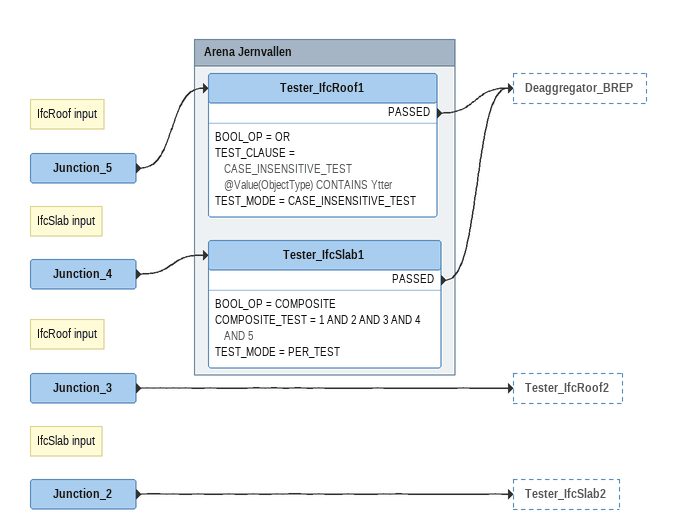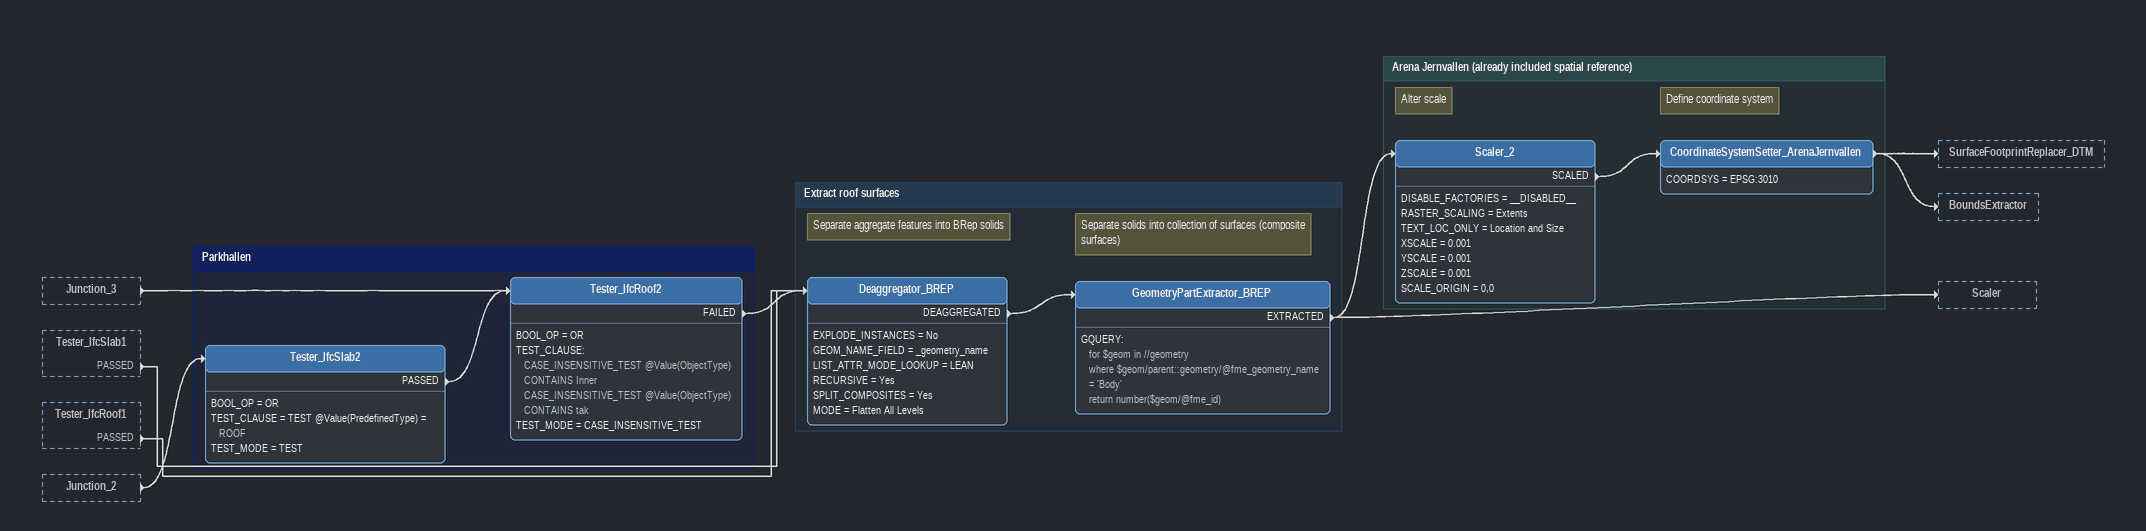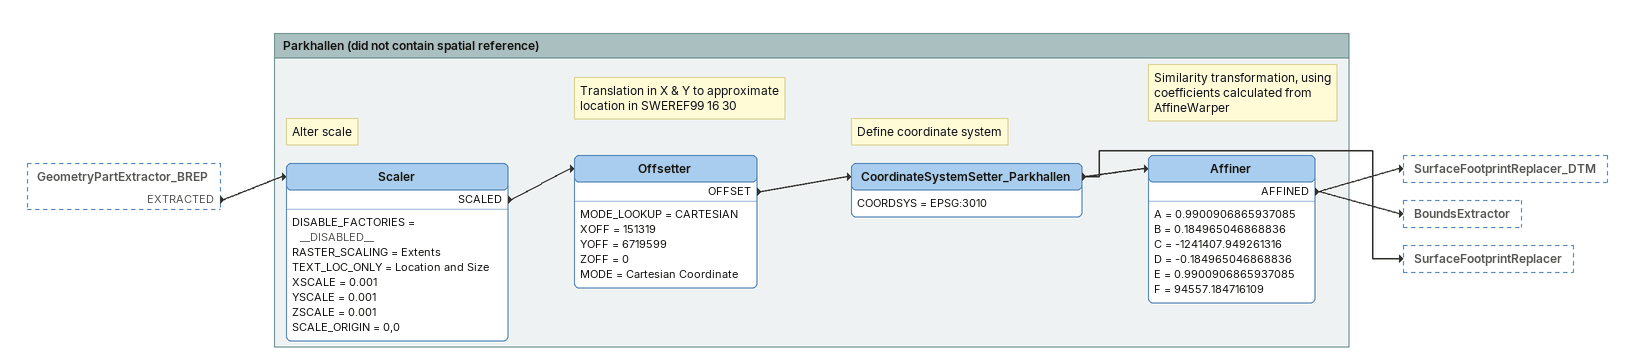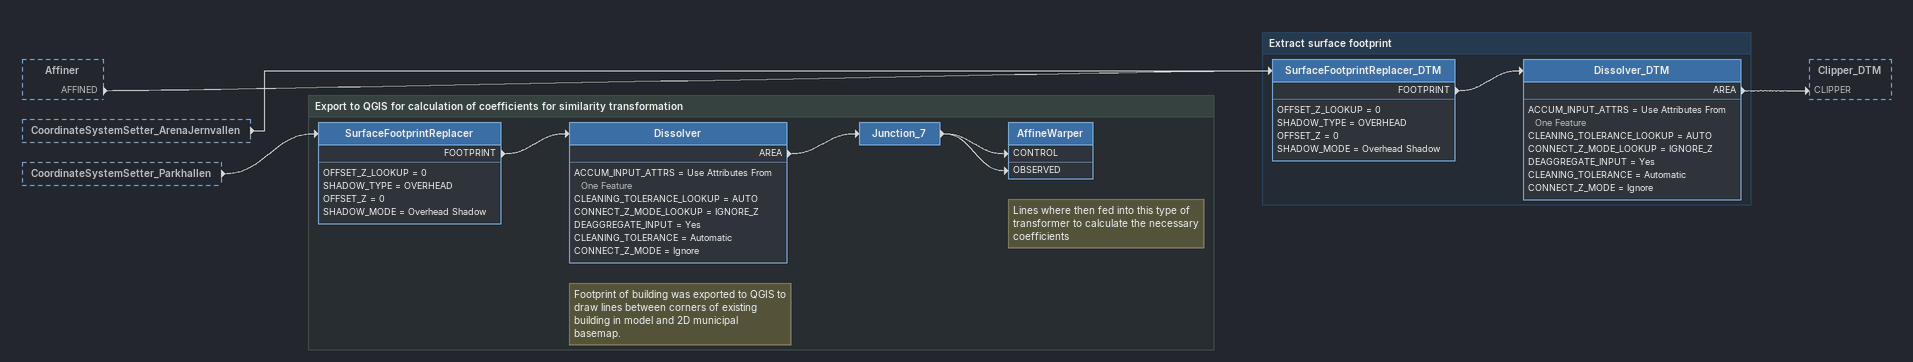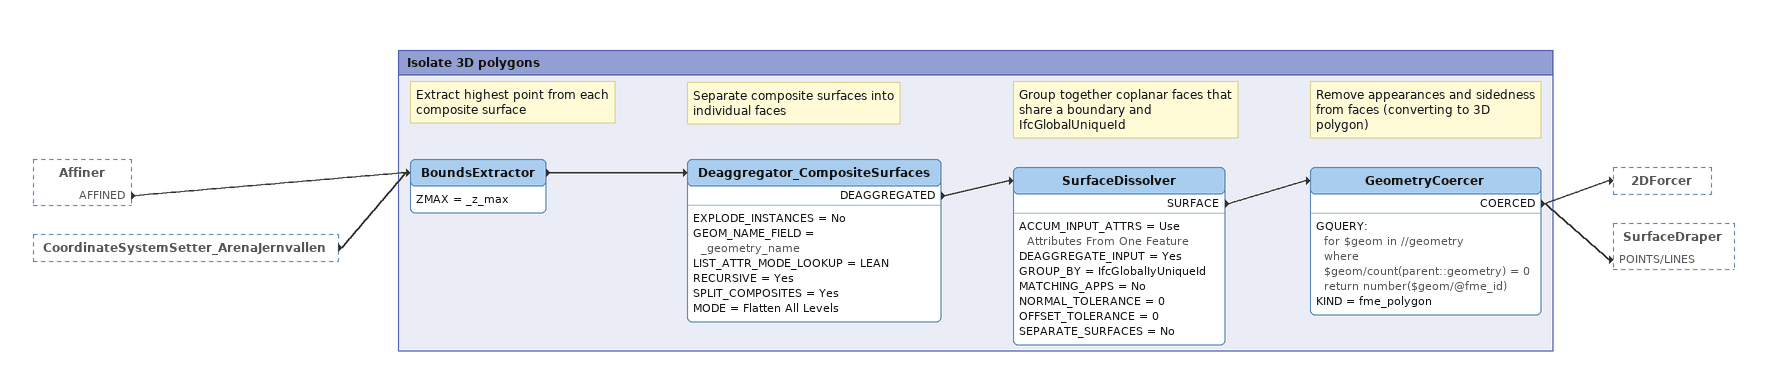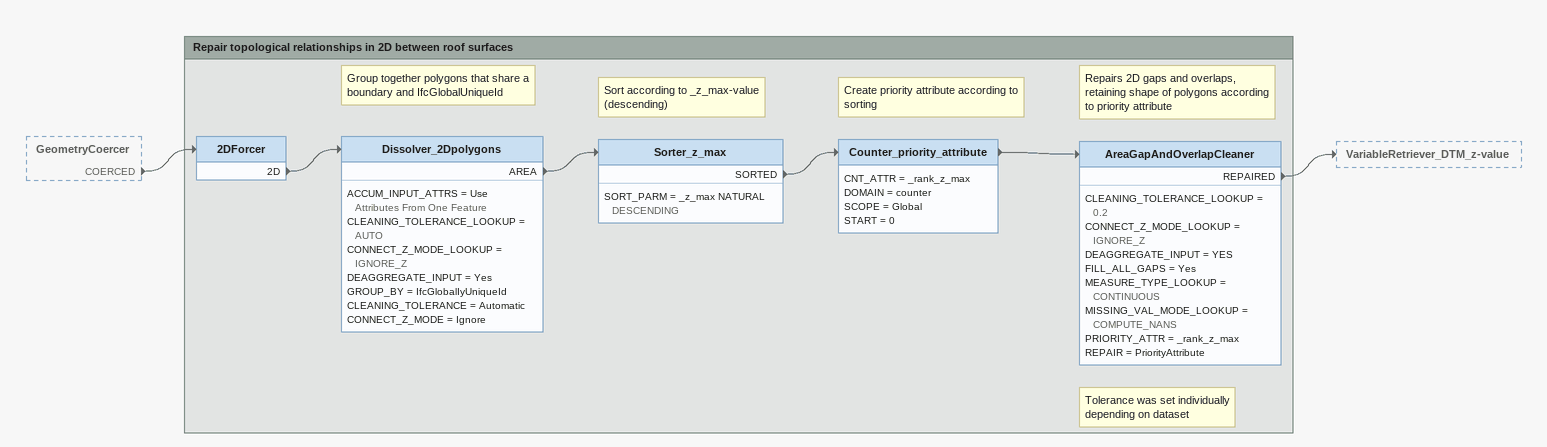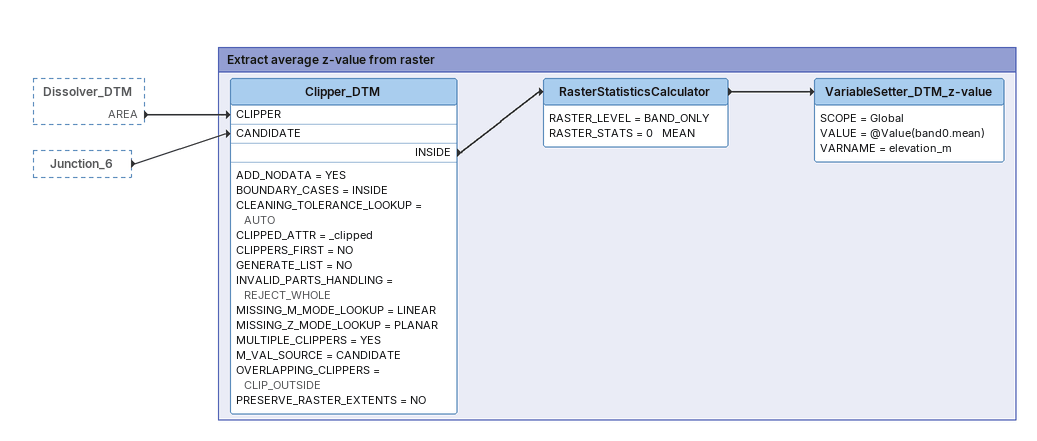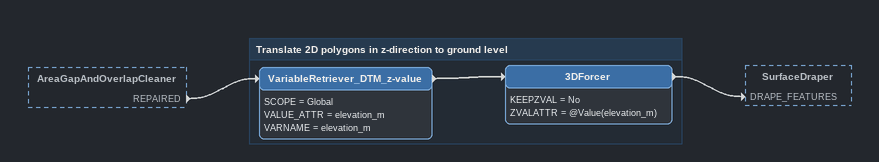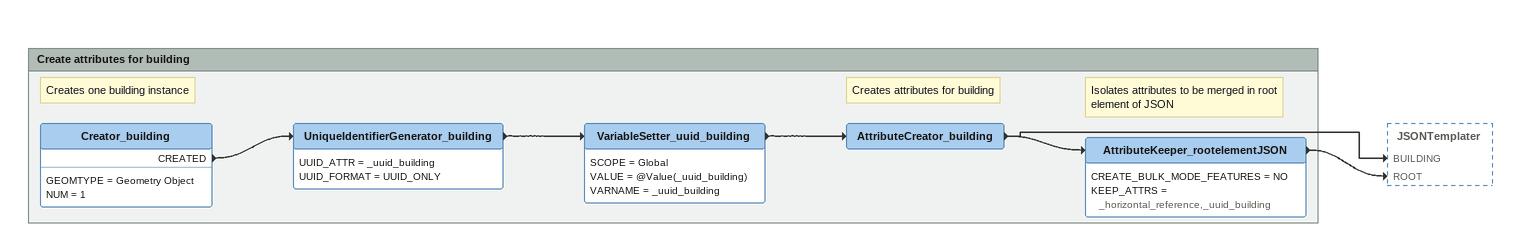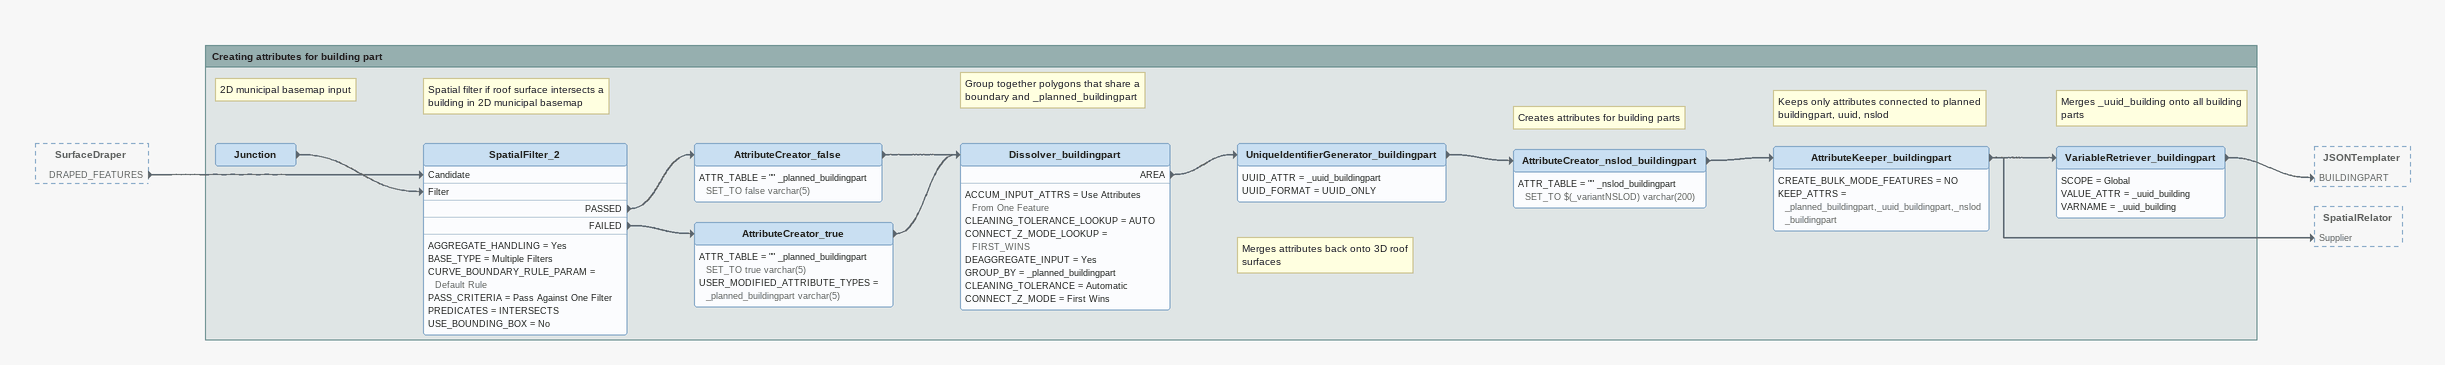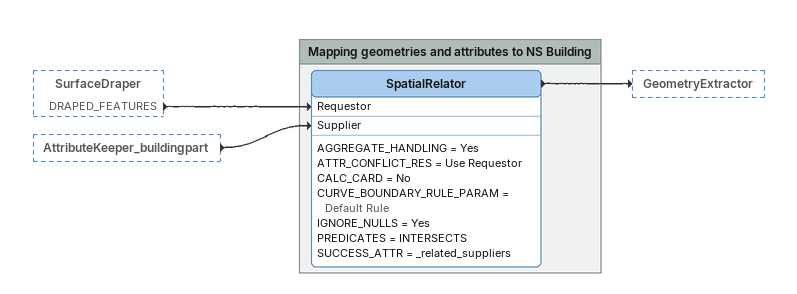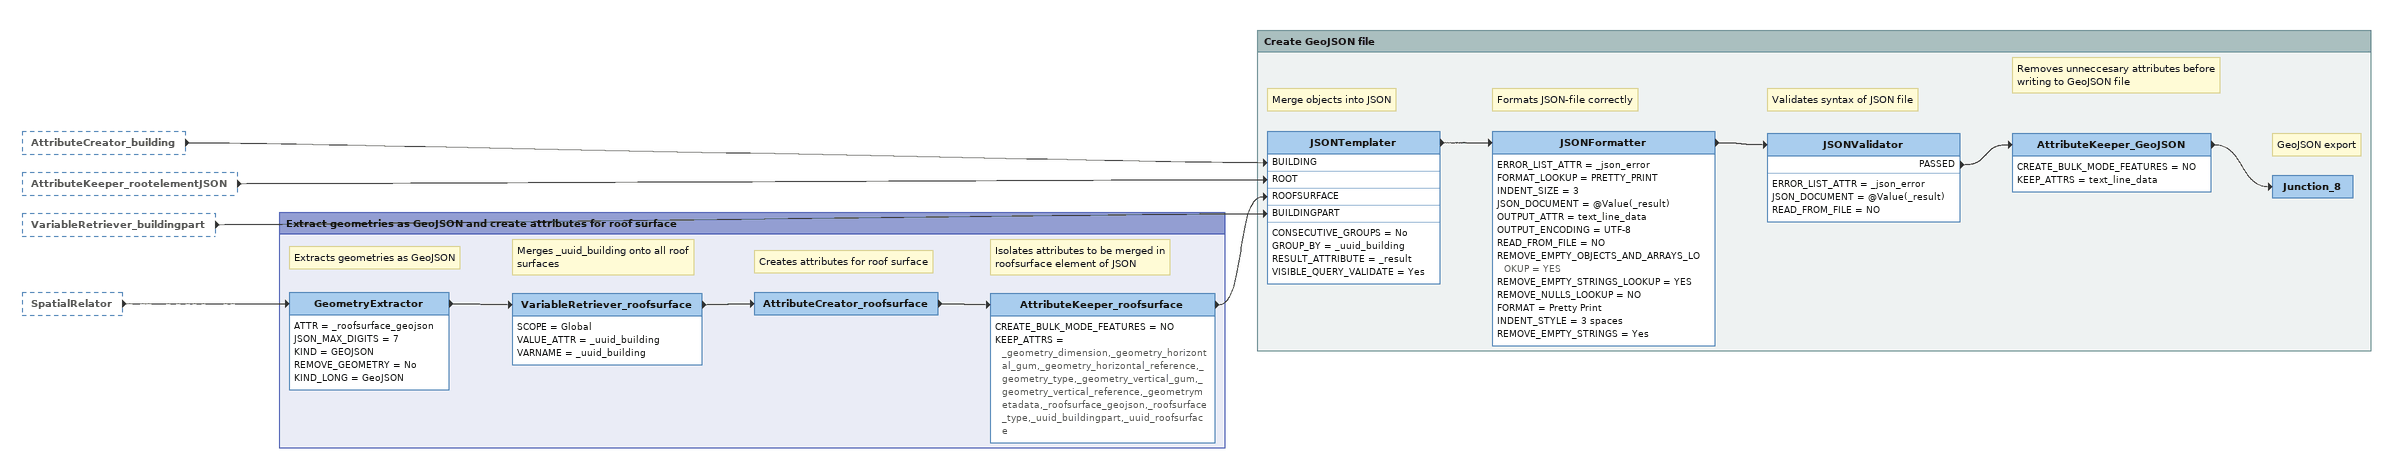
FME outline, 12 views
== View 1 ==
Note: IfcRoof input
Junction_5
    -> Tester_IfcRoof1
Note: IfcSlab input
Junction_4
    -> Tester_IfcSlab1
Note: IfcRoof input
Junction_3
    -> Tester_IfcRoof2
Note: IfcSlab input
Junction_2
    -> Tester_IfcSlab2

Bookmark: Arena Jernvallen
Tester_IfcRoof1
    BOOL_OP = OR
    TEST_CLAUSE = CASE_INSENSITIVE_TEST @Value(ObjectType) CONTAINS Ytter
    TEST_MODE = CASE_INSENSITIVE_TEST
    PASSED -> Deaggregator_BREP
Tester_IfcSlab1
    BOOL_OP = COMPOSITE
    COMPOSITE_TEST = 1 AND 2 AND 3 AND 4 AND 5
    TEST_MODE = PER_TEST
    PASSED -> Deaggregator_BREP

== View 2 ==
Junction_3 [outside]
    -> Tester_IfcRoof2
Tester_IfcSlab1 [outside]
    PASSED -> Deaggregator_BREP
Tester_IfcRoof1 [outside]
    PASSED -> Deaggregator_BREP
Junction_2 [outside]
    -> Tester_IfcSlab2

Bookmark: Parkhallen
Tester_IfcSlab2
    BOOL_OP = OR
    TEST_CLAUSE = TEST @Value(PredefinedType) = ROOF
    TEST_MODE = TEST
    PASSED -> Tester_IfcRoof2
Tester_IfcRoof2
    BOOL_OP = OR
    TEST_CLAUSE:
      CASE_INSENSITIVE_TEST @Value(ObjectType) CONTAINS Inner
      CASE_INSENSITIVE_TEST @Value(ObjectType) CONTAINS tak
    TEST_MODE = CASE_INSENSITIVE_TEST
    FAILED -> Deaggregator_BREP

Bookmark: Extract roof surfaces
Note: Separate aggregate features into BRep solids
Deaggregator_BREP
    EXPLODE_INSTANCES = No
    GEOM_NAME_FIELD = _geometry_name
    LIST_ATTR_MODE_LOOKUP = LEAN
    RECURSIVE = Yes
    SPLIT_COMPOSITES = Yes
    MODE = Flatten All Levels
    DEAGGREGATED -> GeometryPartExtractor_BREP
Note: Separate solids into collection of surfaces (composite surfaces)
GeometryPartExtractor_BREP
    GQUERY:
      for $geom in //geometry
      where $geom/parent::geometry/@fme_geometry_name = 'Body'
      return number($geom/@fme_id)
    EXTRACTED -> Scaler_2
    EXTRACTED -> Scaler

Bookmark: Arena Jernvallen (already included spatial reference)
Note: Alter scale
Scaler_2
    DISABLE_FACTORIES = __DISABLED__
    RASTER_SCALING = Extents
    TEXT_LOC_ONLY = Location and Size
    XSCALE = 0.001
    YSCALE = 0.001
    ZSCALE = 0.001
    SCALE_ORIGIN = 0,0
    SCALED -> CoordinateSystemSetter_ArenaJernvallen
Note: Define coordinate system
CoordinateSystemSetter_ArenaJernvallen
    COORDSYS = EPSG:3010
    -> SurfaceFootprintReplacer_DTM
    -> BoundsExtractor

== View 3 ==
GeometryPartExtractor_BREP [outside]
    EXTRACTED -> Scaler

Bookmark: Parkhallen (did not contain spatial reference)
Note: Alter scale
Scaler
    DISABLE_FACTORIES = __DISABLED__
    RASTER_SCALING = Extents
    TEXT_LOC_ONLY = Location and Size
    XSCALE = 0.001
    YSCALE = 0.001
    ZSCALE = 0.001
    SCALE_ORIGIN = 0,0
    SCALED -> Offsetter
Note: Translation in X & Y to approximate location in SWEREF99 16 30
Offsetter
    MODE_LOOKUP = CARTESIAN
    XOFF = 151319
    YOFF = 6719599
    ZOFF = 0
    MODE = Cartesian Coordinate
    OFFSET -> CoordinateSystemSetter_Parkhallen
Note: Define coordinate system
CoordinateSystemSetter_Parkhallen
    COORDSYS = EPSG:3010
    -> SurfaceFootprintReplacer
    -> Affiner
Note: Similarity transformation, using coefficients calculated from AffineWarper
Affiner
    A = 0.9900906865937085
    B = 0.184965046868836
    C = -1241407.949261316
    D = -0.184965046868836
    E = 0.9900906865937085
    F = 94557.184716109
    AFFINED -> SurfaceFootprintReplacer_DTM
    AFFINED -> BoundsExtractor

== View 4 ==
Affiner [outside]
    AFFINED -> SurfaceFootprintReplacer_DTM
CoordinateSystemSetter_ArenaJernvallen [outside]
    -> SurfaceFootprintReplacer_DTM
CoordinateSystemSetter_Parkhallen [outside]
    -> SurfaceFootprintReplacer

Bookmark: Extract surface footprint
SurfaceFootprintReplacer_DTM
    OFFSET_Z_LOOKUP = 0
    SHADOW_TYPE = OVERHEAD
    OFFSET_Z = 0
    SHADOW_MODE = Overhead Shadow
    FOOTPRINT -> Dissolver_DTM
Dissolver_DTM
    ACCUM_INPUT_ATTRS = Use Attributes From One Feature
    CLEANING_TOLERANCE_LOOKUP = AUTO
    CONNECT_Z_MODE_LOOKUP = IGNORE_Z
    DEAGGREGATE_INPUT = Yes
    CLEANING_TOLERANCE = Automatic
    CONNECT_Z_MODE = Ignore
    AREA -> Clipper_DTM [CLIPPER]

Bookmark: Export to QGIS for calculation of coefficients for similarity transformation
SurfaceFootprintReplacer
    OFFSET_Z_LOOKUP = 0
    SHADOW_TYPE = OVERHEAD
    OFFSET_Z = 0
    SHADOW_MODE = Overhead Shadow
    FOOTPRINT -> Dissolver
Dissolver
    ACCUM_INPUT_ATTRS = Use Attributes From One Feature
    CLEANING_TOLERANCE_LOOKUP = AUTO
    CONNECT_Z_MODE_LOOKUP = IGNORE_Z
    DEAGGREGATE_INPUT = Yes
    CLEANING_TOLERANCE = Automatic
    CONNECT_Z_MODE = Ignore
    AREA -> Junction_7
Note: Footprint of building was exported to QGIS to draw lines between corners of existing building in model and 2D municipal basemap.
Junction_7
    -> AffineWarper [CONTROL]
    -> AffineWarper [OBSERVED]
Note: Lines where then fed into this type of transformer to calculate the necessary coefficients
AffineWarper

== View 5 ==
Affiner [outside]
    AFFINED -> BoundsExtractor
CoordinateSystemSetter_ArenaJernvallen [outside]
    -> BoundsExtractor

Bookmark: Isolate 3D polygons
Note: Extract highest point from each composite surface
BoundsExtractor
    ZMAX = _z_max
    -> Deaggregator_CompositeSurfaces
Note: Separate composite surfaces into individual faces
Deaggregator_CompositeSurfaces
    EXPLODE_INSTANCES = No
    GEOM_NAME_FIELD = _geometry_name
    LIST_ATTR_MODE_LOOKUP = LEAN
    RECURSIVE = Yes
    SPLIT_COMPOSITES = Yes
    MODE = Flatten All Levels
    DEAGGREGATED -> SurfaceDissolver
Note: Group together coplanar faces that share a boundary and IfcGlobalUniqueId
SurfaceDissolver
    ACCUM_INPUT_ATTRS = Use Attributes From One Feature
    DEAGGREGATE_INPUT = Yes
    GROUP_BY = IfcGlobalIyUniqueId
    MATCHING_APPS = No
    NORMAL_TOLERANCE = 0
    OFFSET_TOLERANCE = 0
    SEPARATE_SURFACES = No
    SURFACE -> GeometryCoercer
Note: Remove appearances and sidedness from faces (converting to 3D polygon)
GeometryCoercer
    GQUERY:
      for $geom in //geometry
      where $geom/count(parent::geometry) = 0
      return number($geom/@fme_id)
    KIND = fme_polygon
    COERCED -> 2DForcer
    COERCED -> SurfaceDraper [POINTS/LINES]

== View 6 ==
GeometryCoercer [outside]
    COERCED -> 2DForcer

Bookmark: Repair topological relationships in 2D between roof surfaces
2DForcer
    2D -> Dissolver_2Dpolygons
Note: Group together polygons that share a boundary and IfcGlobalUniqueId
Dissolver_2Dpolygons
    ACCUM_INPUT_ATTRS = Use Attributes From One Feature
    CLEANING_TOLERANCE_LOOKUP = AUTO
    CONNECT_Z_MODE_LOOKUP = IGNORE_Z
    DEAGGREGATE_INPUT = Yes
    GROUP_BY = IfcGlobalIyUniqueId
    CLEANING_TOLERANCE = Automatic
    CONNECT_Z_MODE = Ignore
    AREA -> Sorter_z_max
Note: Sort according to _z_max-value (descending)
Sorter_z_max
    SORT_PARM = _z_max NATURAL DESCENDING
    SORTED -> Counter_priority_attribute
Note: Create priority attribute according to sorting
Counter_priority_attribute
    CNT_ATTR = _rank_z_max
    DOMAIN = counter
    SCOPE = Global
    START = 0
    -> AreaGapAndOverlapCleaner
Note: Repairs 2D gaps and overlaps, retaining shape of polygons according to priority attribute
Note: Tolerance was set individually depending on dataset
AreaGapAndOverlapCleaner
    CLEANING_TOLERANCE_LOOKUP = 0.2
    CONNECT_Z_MODE_LOOKUP = IGNORE_Z
    DEAGGREGATE_INPUT = YES
    FILL_ALL_GAPS = Yes
    MEASURE_TYPE_LOOKUP = CONTINUOUS
    MISSING_VAL_MODE_LOOKUP = COMPUTE_NANS
    PRIORITY_ATTR = _rank_z_max
    REPAIR = PriorityAttribute
    REPAIRED -> VariableRetriever_DTM_z-value

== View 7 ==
Dissolver_DTM [outside]
    AREA -> Clipper_DTM [CLIPPER]
Junction_6 [outside]
    -> Clipper_DTM [CANDIDATE]

Bookmark: Extract average z-value from raster
Clipper_DTM
    ADD_NODATA = YES
    BOUNDARY_CASES = INSIDE
    CLEANING_TOLERANCE_LOOKUP = AUTO
    CLIPPED_ATTR = _clipped
    CLIPPERS_FIRST = NO
    GENERATE_LIST = NO
    INVALID_PARTS_HANDLING = REJECT_WHOLE
    MISSING_M_MODE_LOOKUP = LINEAR
    MISSING_Z_MODE_LOOKUP = PLANAR
    MULTIPLE_CLIPPERS = YES
    M_VAL_SOURCE = CANDIDATE
    OVERLAPPING_CLIPPERS = CLIP_OUTSIDE
    PRESERVE_RASTER_EXTENTS = NO
    INSIDE -> RasterStatisticsCalculator
RasterStatisticsCalculator
    RASTER_LEVEL = BAND_ONLY
    RASTER_STATS = 0   MEAN
    -> VariableSetter_DTM_z-value
VariableSetter_DTM_z-value
    SCOPE = Global
    VALUE = @Value(band0.mean)
    VARNAME = elevation_m

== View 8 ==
AreaGapAndOverlapCleaner [outside]
    REPAIRED -> VariableRetriever_DTM_z-value

Bookmark: Translate 2D polygons in z-direction to ground level
VariableRetriever_DTM_z-value
    SCOPE = Global
    VALUE_ATTR = elevation_m
    VARNAME = elevation_m
    -> 3DForcer
3DForcer
    KEEPZVAL = No
    ZVALATTR = @Value(elevation_m)
    -> SurfaceDraper [DRAPE_FEATURES]

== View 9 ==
Bookmark: Create attributes for building
Note: Creates one building instance
Creator_building
    GEOMTYPE = Geometry Object
    NUM = 1
    CREATED -> UniqueIdentifierGenerator_building
UniqueIdentifierGenerator_building
    UUID_ATTR = _uuid_building
    UUID_FORMAT = UUID_ONLY
    -> VariableSetter_uuid_building
VariableSetter_uuid_building
    SCOPE = Global
    VALUE = @Value(_uuid_building)
    VARNAME = _uuid_building
    -> AttributeCreator_building
Note: Creates attributes for building
AttributeCreator_building
    -> AttributeKeeper_rootelementJSON
    -> JSONTemplater [BUILDING]
Note: Isolates attributes to be merged in root element of JSON
AttributeKeeper_rootelementJSON
    CREATE_BULK_MODE_FEATURES = NO
    KEEP_ATTRS = _horizontal_reference,_uuid_building
    -> JSONTemplater [ROOT]

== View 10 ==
SurfaceDraper [outside]
    DRAPED_FEATURES -> SpatialFilter_2 [Candidate]

Bookmark: Creating attributes for building part
Note: 2D municipal basemap input
Junction
    -> SpatialFilter_2 [Filter]
Note: Spatial filter if roof surface intersects a building in 2D municipal basemap
SpatialFilter_2
    AGGREGATE_HANDLING = Yes
    BASE_TYPE = Multiple Filters
    CURVE_BOUNDARY_RULE_PARAM = Default Rule
    PASS_CRITERIA = Pass Against One Filter
    PREDICATES = INTERSECTS
    USE_BOUNDING_BOX = No
    PASSED -> AttributeCreator_false
    FAILED -> AttributeCreator_true
AttributeCreator_false
    ATTR_TABLE = "" _planned_buildingpart SET_TO false varchar(5)
    -> Dissolver_buildingpart
AttributeCreator_true
    ATTR_TABLE = "" _planned_buildingpart SET_TO true varchar(5)
    USER_MODIFIED_ATTRIBUTE_TYPES = _planned_buildingpart varchar(5)
    -> Dissolver_buildingpart
Note: Group together polygons that share a boundary and _planned_buildingpart
Dissolver_buildingpart
    ACCUM_INPUT_ATTRS = Use Attributes From One Feature
    CLEANING_TOLERANCE_LOOKUP = AUTO
    CONNECT_Z_MODE_LOOKUP = FIRST_WINS
    DEAGGREGATE_INPUT = Yes
    GROUP_BY = _planned_buildingpart
    CLEANING_TOLERANCE = Automatic
    CONNECT_Z_MODE = First Wins
    AREA -> UniqueIdentifierGenerator_buildingpart
Note: Merges attributes back onto 3D roof surfaces
UniqueIdentifierGenerator_buildingpart
    UUID_ATTR = _uuid_buildingpart
    UUID_FORMAT = UUID_ONLY
    -> AttributeCreator_nslod_buildingpart
Note: Creates attributes for building parts
AttributeCreator_nslod_buildingpart
    ATTR_TABLE = "" _nslod_buildingpart SET_TO $(_variantNSLOD) varchar(200)
    -> AttributeKeeper_buildingpart
Note: Keeps only attributes connected to planned buildingpart, uuid, nslod
AttributeKeeper_buildingpart
    CREATE_BULK_MODE_FEATURES = NO
    KEEP_ATTRS = _planned_buildingpart,_uuid_buildingpart,_nslod_buildingpart
    -> SpatialRelator [Supplier]
    -> VariableRetriever_buildingpart
Note: Merges _uuid_building onto all building parts
VariableRetriever_buildingpart
    SCOPE = Global
    VALUE_ATTR = _uuid_building
    VARNAME = _uuid_building
    -> JSONTemplater [BUILDINGPART]

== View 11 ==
SurfaceDraper [outside]
    DRAPED_FEATURES -> SpatialRelator [Requestor]
AttributeKeeper_buildingpart [outside]
    -> SpatialRelator [Supplier]

Bookmark: Mapping geometries and attributes to NS Building
SpatialRelator
    AGGREGATE_HANDLING = Yes
    ATTR_CONFLICT_RES = Use Requestor
    CALC_CARD = No
    CURVE_BOUNDARY_RULE_PARAM = Default Rule
    IGNORE_NULLS = Yes
    PREDICATES = INTERSECTS
    SUCCESS_ATTR = _related_suppliers
    -> GeometryExtractor

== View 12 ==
AttributeCreator_building [outside]
    -> JSONTemplater [BUILDING]
AttributeKeeper_rootelementJSON [outside]
    -> JSONTemplater [ROOT]
VariableRetriever_buildingpart [outside]
    -> JSONTemplater [BUILDINGPART]
SpatialRelator [outside]
    -> GeometryExtractor

Bookmark: Extract geometries as GeoJSON and create attributes for roof surface
Note: Extracts geometries as GeoJSON
GeometryExtractor
    ATTR = _roofsurface_geojson
    JSON_MAX_DIGITS = 7
    KIND = GEOJSON
    REMOVE_GEOMETRY = No
    KIND_LONG = GeoJSON
    -> VariableRetriever_roofsurface
Note: Merges _uuid_building onto all roof surfaces
VariableRetriever_roofsurface
    SCOPE = Global
    VALUE_ATTR = _uuid_building
    VARNAME = _uuid_building
    -> AttributeCreator_roofsurface
Note: Creates attributes for roof surface
AttributeCreator_roofsurface
    -> AttributeKeeper_roofsurface
Note: Isolates attributes to be merged in roofsurface element of JSON
AttributeKeeper_roofsurface
    CREATE_BULK_MODE_FEATURES = NO
    KEEP_ATTRS = _geometry_dimension,_geometry_horizontal_gum,_geometry_horizontal_reference,_geometry_type,_geometry_vertical_gum,_geometry_vertical_reference,_geometrymetadata,_roofsurface_geojson,_roofsurface_type,_uuid_buildingpart,_uuid_roofsurface
    -> JSONTemplater [ROOFSURFACE]

Bookmark: Create GeoJSON file
Note: Merge objects into JSON
JSONTemplater
    CONSECUTIVE_GROUPS = No
    GROUP_BY = _uuid_building
    RESULT_ATTRIBUTE = _result
    VISIBLE_QUERY_VALIDATE = Yes
    -> JSONFormatter
Note: Formats JSON-file correctly
JSONFormatter
    ERROR_LIST_ATTR = _json_error
    FORMAT_LOOKUP = PRETTY_PRINT
    INDENT_SIZE = 3
    JSON_DOCUMENT = @Value(_result)
    OUTPUT_ATTR = text_line_data
    OUTPUT_ENCODING = UTF-8
    READ_FROM_FILE = NO
    REMOVE_EMPTY_OBJECTS_AND_ARRAYS_LOOKUP = YES
    REMOVE_EMPTY_STRINGS_LOOKUP = YES
    REMOVE_NULLS_LOOKUP = NO
    FORMAT = Pretty Print
    INDENT_STYLE = 3 spaces
    REMOVE_EMPTY_STRINGS = Yes
    -> JSONValidator
Note: Validates syntax of JSON file
JSONValidator
    ERROR_LIST_ATTR = _json_error
    JSON_DOCUMENT = @Value(_result)
    READ_FROM_FILE = NO
    PASSED -> AttributeKeeper_GeoJSON
Note: Removes unneccesary attributes before writing to GeoJSON file
AttributeKeeper_GeoJSON
    CREATE_BULK_MODE_FEATURES = NO
    KEEP_ATTRS = text_line_data
    -> Junction_8
Note: GeoJSON export
Junction_8
